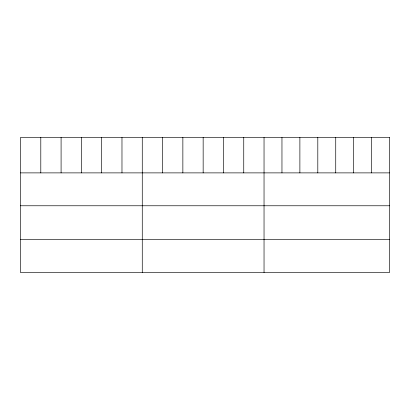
<?xml version="1.0" encoding="UTF-8"?>
<svg xmlns="http://www.w3.org/2000/svg" width="410" height="410" viewBox="0 0 410 410"><rect width="100%" height="100%" fill="white"/><g stroke="black" fill="none" stroke-linecap="round" stroke-linejoin="round"><path stroke-width="0.61" d="M20.5 172.882L389.5 172.882M20.5 205.769L389.5 205.769M20.5 239.65L389.5 239.65M371.578 137.458L371.578 172.882M353.656 137.458L353.656 172.882M335.734 137.458L335.734 172.882M317.806 137.458L317.806 172.882M299.884 137.458L299.884 172.882M281.962 137.458L281.962 172.882M264.04 137.458L264.04 272.542M243.745 137.458L243.745 172.882M223.45 137.458L223.45 172.882M203.155 137.458L203.155 172.882M182.86 137.458L182.86 172.882M162.565 137.458L162.565 172.882M142.27 137.458L142.27 272.542M121.975 137.458L121.975 172.882M101.68 137.458L101.68 172.882M81.385 137.458L81.385 172.882M61.09 137.458L61.09 172.882M40.795 137.458L40.795 172.882M389.5 137.458L20.5 137.458L20.5 272.542L389.5 272.542L389.5 137.458"/></g></svg>
